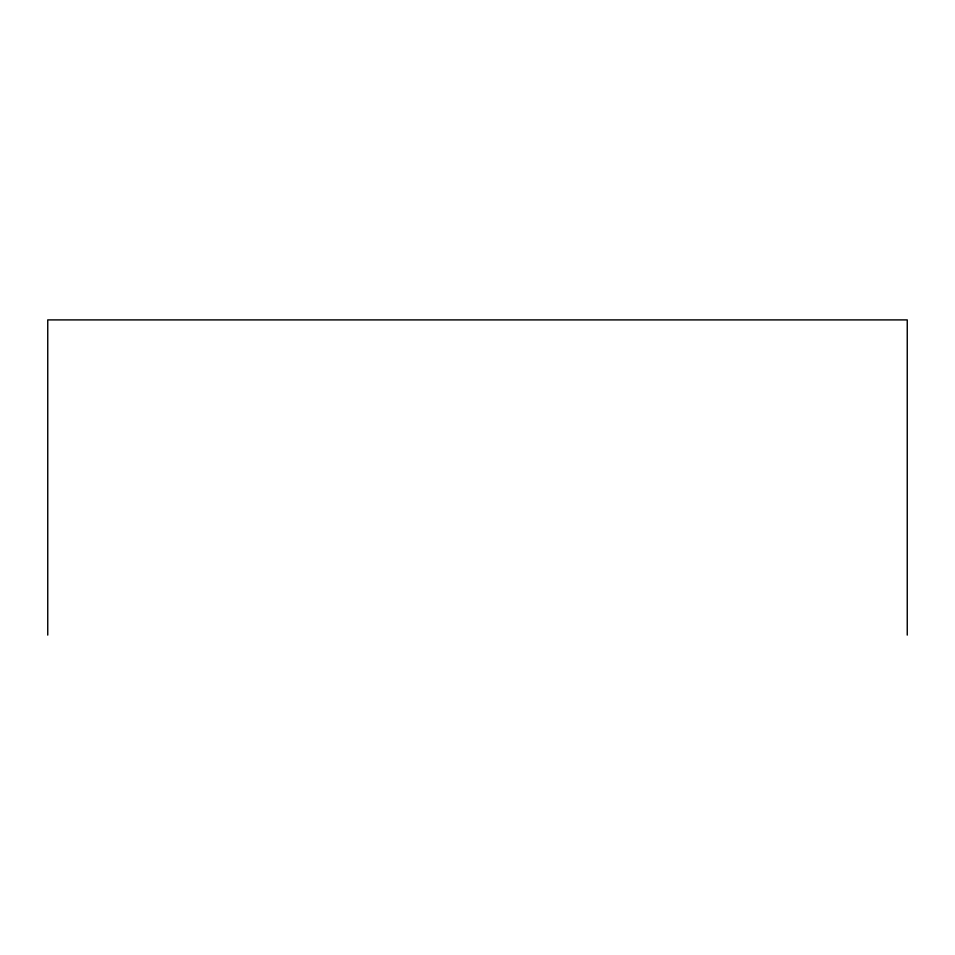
<?xml version="1.0" encoding="UTF-8"?>
<svg xmlns="http://www.w3.org/2000/svg" width="955" height="955" viewBox="0 0 955 955"><rect width="100%" height="100%" fill="white"/><g stroke="black" fill="none" stroke-linecap="round" stroke-linejoin="round"><path stroke-width="1.43" d="M907.25 635.099L907.25 319.901L47.75 319.901L47.75 635.099"/></g></svg>
